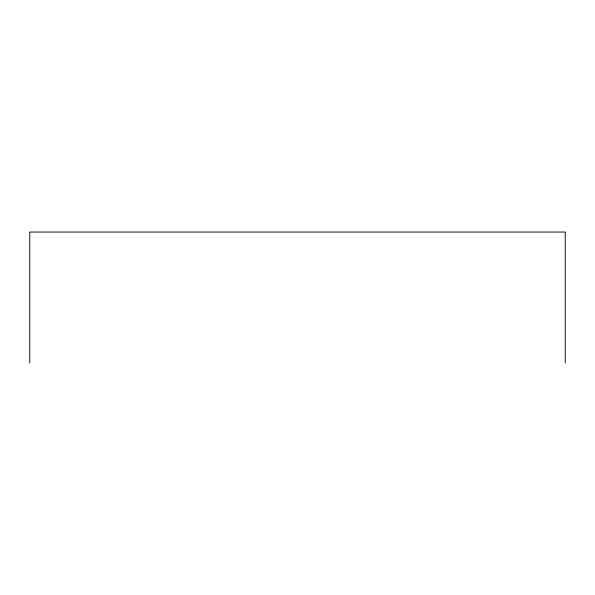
<?xml version="1.0" encoding="UTF-8"?>
<svg xmlns="http://www.w3.org/2000/svg" width="595" height="595" viewBox="0 0 595 595"><rect width="100%" height="100%" fill="white"/><g stroke="black" fill="none" stroke-linecap="round" stroke-linejoin="round"><path stroke-width="0.89" d="M565.25 362.95L565.25 232.05L29.75 232.05L29.75 362.95"/></g></svg>
